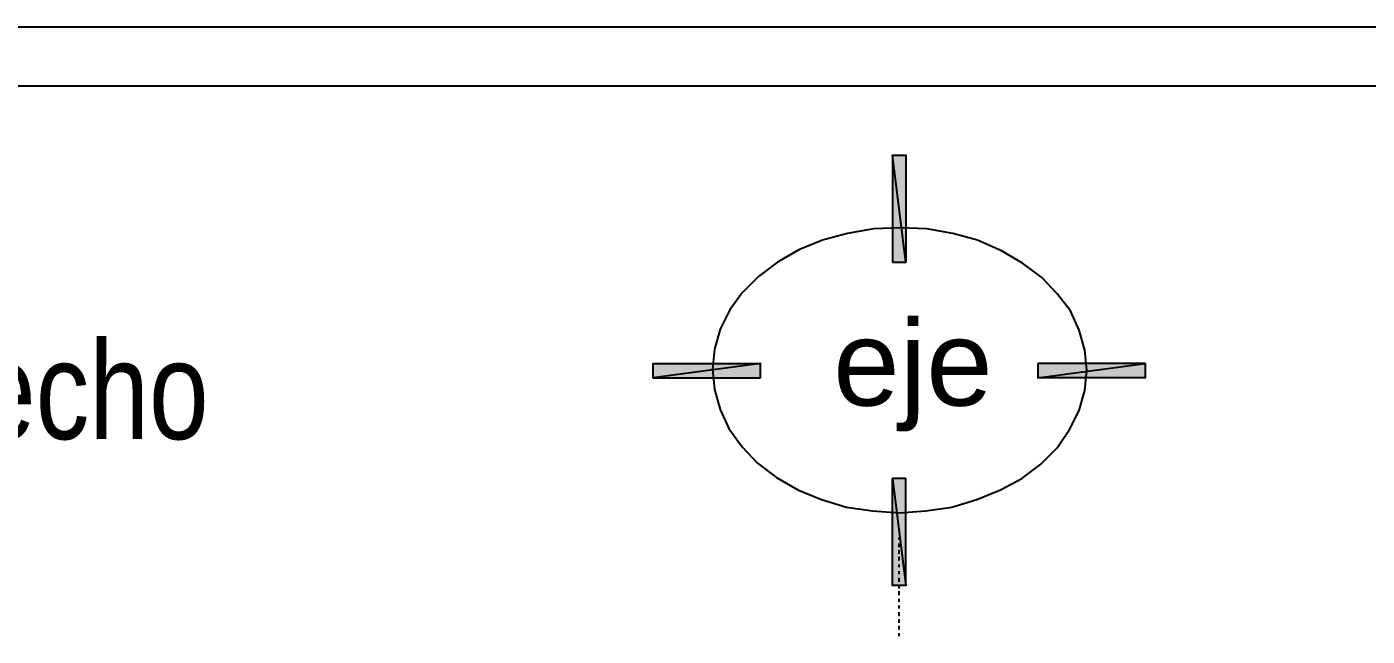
# Model space of a CAD drawing. Header units: metres. Extents: x 2.9 to 42.8, y 1.7 to 28.7.
# Drawn here: x 23.568 to 26.039, y 27.55 to 28.674 of the extents above; entities that cross this region are included whole.
import ezdxf

# ---------------------------------------------------------------- set-up
doc = ezdxf.new("R2010")
doc.units = ezdxf.units.M
doc.layers.add('GRIS', color=8, linetype='Continuous')
doc.layers.add('TEXTO', color=7, linetype='Continuous')
for name, color, linetype, true_color in [('RELLENO_RGB_118_118_118', 7, 'Continuous', 0x767676), ('RGB_000_184_184', 7, 'Continuous', 0x00b8b8), ('RGB_118_118_118', 7, 'Continuous', 0x767676)]:
    doc.layers.add(name, color=color, linetype=linetype, true_color=true_color)
doc.styles.add('ArialMT', font='arial.ttf')

msp = doc.modelspace()

# ---------------------------------------------------------------- hatches: boundary and pattern name
at = {"layer": 'RELLENO_RGB_118_118_118'}
h = msp.add_hatch(color=256, dxfattribs=at)
h.dxf.hatch_style = 1
h.paths.add_polyline_path([(25.1636, 28.2399), (25.1883, 28.2399), (25.1636, 28.4374), (25.1636, 28.2399)])
h.paths.add_polyline_path([(25.1883, 28.2399), (25.1636, 28.4374), (25.1883, 28.4374), (25.1883, 28.2399)])
h = msp.add_hatch(color=256, dxfattribs=at)
h.dxf.hatch_style = 1
h.paths.add_polyline_path([(24.9202, 28.0264), (24.9202, 28.0529), (24.7227, 28.0264), (24.9202, 28.0264)])
h.paths.add_polyline_path([(24.9202, 28.0529), (24.7227, 28.0264), (24.7227, 28.0529), (24.9202, 28.0529)])
h = msp.add_hatch(color=256, dxfattribs=at)
h.dxf.hatch_style = 1
h.paths.add_polyline_path([(25.4318, 28.0529), (25.4318, 28.0264), (25.6293, 28.0529), (25.4318, 28.0529)])
h.paths.add_polyline_path([(25.4318, 28.0264), (25.6293, 28.0529), (25.6293, 28.0264), (25.4318, 28.0264)])
h = msp.add_hatch(color=256, dxfattribs=at)
h.dxf.hatch_style = 1
h.paths.add_polyline_path([(25.1883, 27.8412), (25.1636, 27.8412), (25.1883, 27.6437), (25.1883, 27.8412)])
h.paths.add_polyline_path([(25.1636, 27.8412), (25.1883, 27.6437), (25.1636, 27.6437), (25.1636, 27.8412)])

# ---------------------------------------------------------------- linework, layer by layer
at = {"layer": 'GRIS', "lineweight": -3}
msp.add_lwpolyline([(25.5217, 28.0405), (25.5182, 28.0776), (25.5076, 28.1146), (25.4917, 28.1499), (25.467, 28.1817), (25.4388, 28.2116), (25.4035, 28.2381), (25.3647, 28.261), (25.3206, 28.2804), (25.2748, 28.2928), (25.2271, 28.3016), (25.1778, 28.3034), (25.1284, 28.3016), (25.0807, 28.2928), (25.0349, 28.2804), (24.9908, 28.2628), (24.952, 28.2399), (24.9167, 28.2134), (24.8867, 28.1834), (24.8638, 28.1517), (24.8461, 28.1164), (24.8356, 28.0793), (24.832, 28.0423), (24.8356, 28.0053), (24.8461, 27.9682), (24.862, 27.9329), (24.8867, 27.8994), (24.9149, 27.8694), (24.9502, 27.843), (24.989, 27.8201), (25.0331, 27.8024), (25.079, 27.7883), (25.1266, 27.7812), (25.176, 27.7777), (25.2254, 27.7812), (25.273, 27.7883), (25.3189, 27.8024), (25.363, 27.8201), (25.4018, 27.8412), (25.437, 27.8677), (25.467, 27.8977), (25.49, 27.9312), (25.5076, 27.9665), (25.5182, 28.0035)], close=True, dxfattribs=at)
for points in [[(25.176, 27.7283), (25.176, 27.7319)], [(25.176, 27.7142), (25.176, 27.7213)], [(25.176, 27.7019), (25.176, 27.7089)], [(25.176, 27.6895), (25.176, 27.6966)], [(25.176, 27.6772), (25.176, 27.6825)], [(25.176, 27.6648), (25.176, 27.6701)], [(25.176, 27.6507), (25.176, 27.6578)], [(25.176, 27.6384), (25.176, 27.6454)], [(25.176, 27.626), (25.176, 27.6331)], [(25.176, 27.6137), (25.176, 27.619)], [(25.176, 27.6013), (25.176, 27.6066)], [(25.176, 27.5872), (25.176, 27.5943)], [(25.176, 27.5749), (25.176, 27.5819)], [(25.176, 27.5625), (25.176, 27.5696)], [(25.176, 27.5502), (25.176, 27.5555)]]:
    msp.add_lwpolyline(points, dxfattribs=at)
at = {"layer": 'RGB_000_184_184', "lineweight": -3}
msp.add_lwpolyline([(3.9017, 28.6738), (41.8042, 28.6738), (41.8042, 28.5644), (3.9017, 28.5644)], dxfattribs=at)
at = {"layer": 'RGB_118_118_118', "lineweight": -3}
for points in [[(25.1636, 28.2399), (25.1883, 28.2399), (25.1636, 28.4374)], [(25.1883, 28.2399), (25.1636, 28.4374), (25.1883, 28.4374)], [(24.9202, 28.0264), (24.9202, 28.0529), (24.7227, 28.0264)], [(24.9202, 28.0529), (24.7227, 28.0264), (24.7227, 28.0529)], [(25.4318, 28.0529), (25.4318, 28.0264), (25.6293, 28.0529)], [(25.4318, 28.0264), (25.6293, 28.0529), (25.6293, 28.0264)], [(25.1883, 27.8412), (25.1636, 27.8412), (25.1883, 27.6437)], [(25.1636, 27.8412), (25.1883, 27.6437), (25.1636, 27.6437)]]:
    msp.add_lwpolyline(points, close=True, dxfattribs=at)

# ---------------------------------------------------------------- texts
at = {"layer": 'TEXTO', "color": 8, "true_color": 0x808080, "style": 'ArialMT'}
msp.add_text('eje', height=0.1578, dxfattribs=at).set_placement((25.0543, 27.9753))
at = {"layer": 'TEXTO', "color": 18, "true_color": 0x000000, "width": 0.82}
msp.add_text('refuerzo en lecho', height=0.1804, dxfattribs=at).set_placement((22.3749, 27.9135))

doc.saveas('drawing.dxf')
